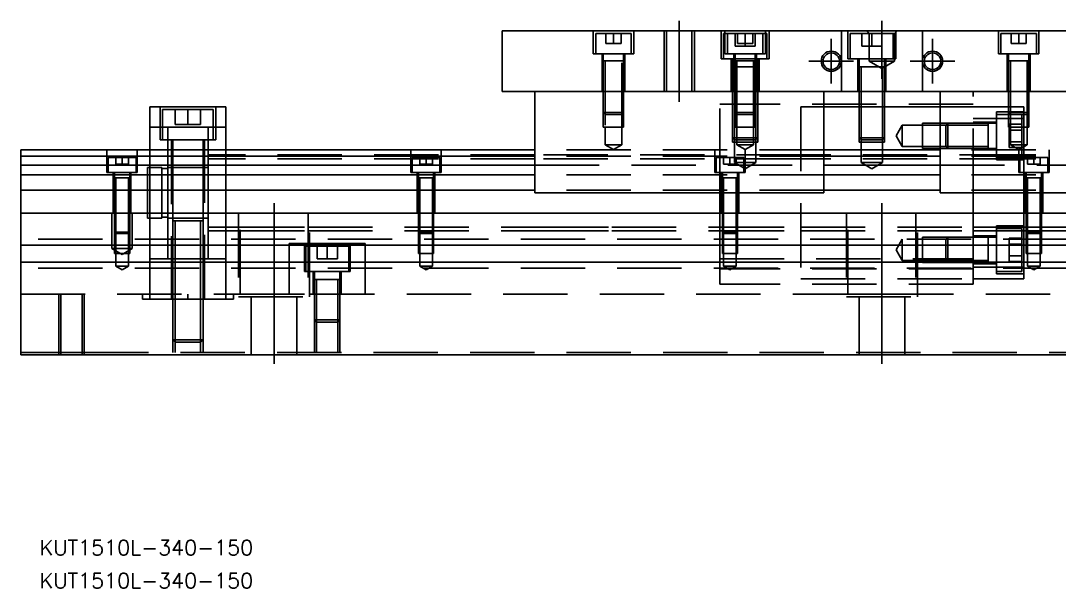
# Model space of a CAD drawing. Extents: x -14 to 549, y -279 to 102.
# Drawn here: x 0 to 205, y -279.3 to -167.3 of the extents above; entities that cross this region are included whole.
import ezdxf

# ---------------------------------------------------------------- set-up
doc = ezdxf.new("R2010")
doc.units = 0
doc.linetypes.add('CENTER', pattern=[50.8, 31.75, -6.35, 6.35, -6.35])
doc.linetypes.add('DASHED', pattern=[19.05, 12.7, -6.35])
doc.layers.get('0').update_dxf_attribs({"linetype": 'CONTINUOUS'})
doc.layers.add('CENTER', color=1, linetype='CENTER')
doc.styles.get("Standard").update_dxf_attribs({"font": 'txt.shx', "height": 3, "bigfont": 'bigfont.shx'})

# ---------------------------------------------------------------- blocks, each defined once
blk = doc.blocks.new('*U2')
at = {"color": 7, "linetype": 'CONTINUOUS'}
blk.add_text('KUT1510L-340-150', height=3, dxfattribs=at).set_placement((3.72, -279.34))
blk = doc.blocks.new('*U3')
at = {"color": 7, "linetype": 'CONTINUOUS'}
blk.add_text('KUT1510L-340-150', height=3, dxfattribs=at).set_placement((3.72, -272.83))

msp = doc.modelspace()

# ---------------------------------------------------------------- linework, layer by layer
at = {"color": 7, "linetype": 'CONTINUOUS'}
for p, q in [((95, -169.26), (245, -169.26)), ((95, -169.26), (95, -181.26)), ((141, -176.36), (140.499994, -176.36)), ((141.35, -176.36), (141, -176.36)), ((145, -176.36), (144.65, -176.36)), ((145.500006, -176.36), (145, -176.36)), ((95, -181.26), (245, -181.26)), ((101.5, -201.26), (101.5, -181.26)), ((158.5, -201.26), (158.5, -181.26)), ((181.5, -201.26), (181.5, -181.26)), ((25.5, -184.26), (25.5, -192.76)), ((25.5, -184.26), (40.5, -184.26)), ((40.5, -184.26), (40.5, -192.76)), ((191, -192.510006), (191, -192.11)), ((0, -192.76), (0, -194.012272)), ((101.5, -192.76), (0, -192.76)), ((0, -194.012272), (0, -195.78668)), ((101.5, -194.012272), (0, -194.012272)), ((181.5, -192.76), (158.5, -192.76)), ((181.5, -194.012272), (158.5, -194.012272)), ((0, -195.78668), (101.5, -195.78668)), ((0, -195.78668), (0, -197.683076)), ((158.5, -195.78668), (181.5, -195.78668)), ((101.5, -197.683076), (0, -197.683076)), ((0, -197.683076), (0, -200.737372)), ((181.5, -197.683076), (158.5, -197.683076)), ((0, -200.737372), (0, -205.26)), ((101.5, -200.737372), (0, -200.737372)), ((181.5, -200.737372), (158.5, -200.737372)), ((101.5, -201.26), (158.5, -201.26)), ((181.5, -201.26), (238.5, -201.26)), ((0, -205.26), (340, -205.26)), ((0, -211.56), (0, -205.26)), ((340, -211.56), (0, -211.56)), ((0, -214.96), (0, -211.56)), ((340, -214.96), (0, -214.96)), ((0, -233.26), (0, -214.96)), ((191, -214.96), (191, -214.61)), ((191, -215.010006), (191, -214.96)), ((0, -233.26), (340, -233.26))]:
    msp.add_line(p, q, dxfattribs=at)
at = {"color": 3, "linetype": 'DASHED'}
for p, q in [((113, -169.26), (113, -173.76)), ((120.5, -169.76), (113.5, -169.76)), ((113.5, -169.76), (113.5, -173.76)), ((115.5, -169.76), (115.5, -171.76)), ((117, -169.76), (117, -171.76)), ((118.5, -169.76), (118.5, -171.76)), ((120.5, -173.76), (120.5, -169.76)), ((121, -173.76), (121, -169.26)), ((127.000006, -169.26), (127.000006, -181.26)), ((127.5, -169.26), (127.5, -181.26)), ((132.5, -181.26), (132.5, -169.26)), ((132.999994, -181.26), (132.999994, -169.26)), ((138.25, -169.26), (138.25, -174.76)), ((139.5, -169.76), (138.75, -169.76)), ((138.75, -169.76), (138.75, -174.76)), ((139, -169.26), (139, -173.76)), ((146.5, -169.76), (139.5, -169.76)), ((139.5, -169.76), (139.5, -173.76)), ((141, -169.76), (141, -172.26)), ((141.5, -169.76), (141.5, -171.76)), ((143, -169.76), (143, -171.76)), ((144.5, -169.76), (144.5, -171.76)), ((145, -169.76), (145, -172.26)), ((147.25, -169.76), (146.5, -169.76)), ((146.5, -173.76), (146.5, -169.76)), ((147, -173.76), (147, -169.26)), ((147.25, -174.76), (147.25, -169.76)), ((147.75, -174.76), (147.75, -169.26)), ((162, -169.26), (162, -181.26)), ((163.25, -169.26), (163.25, -174.76)), ((172.25, -169.76), (163.75, -169.76)), ((163.75, -169.76), (163.75, -174.76)), ((166, -169.76), (166, -172.26)), ((167.5, -169.76), (167, -169.26)), ((167.5, -169.76), (167.5, -175.26)), ((167.5, -169.76), (172.5, -169.76)), ((168, -169.76), (168, -172.26)), ((170, -169.76), (170, -172.26)), ((172.25, -174.76), (172.25, -169.76)), ((172.5, -169.76), (173, -169.26)), ((172.5, -175.26), (172.5, -169.76)), ((172.75, -174.76), (172.75, -169.26)), ((178, -169.26), (178, -181.26)), ((193, -169.26), (193, -173.76)), ((200.5, -169.76), (193.5, -169.76)), ((193.5, -169.76), (193.5, -173.76)), ((195.5, -169.76), (195.5, -171.76)), ((197, -169.76), (197, -171.76)), ((198.5, -169.76), (198.5, -171.76)), ((200.5, -173.76), (200.5, -169.76)), ((201, -173.76), (201, -169.26)), ((115.5, -171.76), (117, -171.76)), ((117, -171.76), (118.5, -171.76)), ((141.5, -171.76), (143, -171.76)), ((143, -171.76), (144.5, -171.76)), ((143, -171.76), (143, -172.26)), ((195.5, -171.76), (197, -171.76)), ((197, -171.76), (198.5, -171.76)), ((113, -173.76), (121, -173.76)), ((114.75, -173.76), (114.75, -181.26)), ((115, -173.76), (115, -175.16)), ((119, -175.16), (119, -173.76)), ((119.25, -181.26), (119.25, -173.76)), ((139, -173.76), (147, -173.76)), ((140.75, -173.76), (140.75, -181.26)), ((141, -172.26), (143, -172.26)), ((141, -173.76), (141, -175.16)), ((143, -172.26), (145, -172.26)), ((145, -175.16), (145, -173.76)), ((145.25, -181.26), (145.25, -173.76)), ((166, -172.26), (168, -172.26)), ((168, -172.26), (170, -172.26)), ((193, -173.76), (201, -173.76)), ((194.75, -173.76), (194.75, -181.26)), ((195, -173.76), (195, -175.16)), ((199, -175.16), (199, -173.76)), ((199.25, -181.26), (199.25, -173.76)), ((115, -175.155), (115, -175.16)), ((115, -175.16), (115.216462, -175.16)), ((115.216708, -175.16), (115, -175.16)), ((115, -175.16), (115, -181.26)), ((115, -175.16), (115, -175.165)), ((118.783332, -175.16), (115.216708, -175.16)), ((115.35, -175.16), (115.35, -188.26)), ((118.65, -188.26), (118.65, -175.16)), ((119, -175.16), (118.783332, -175.16)), ((118.783538, -175.16), (119, -175.16)), ((119, -175.16), (119, -175.155)), ((119, -181.26), (119, -175.16)), ((119, -175.165), (119, -175.16)), ((138.25, -174.76), (147.75, -174.76)), ((140.25, -174.76), (140.25, -181.26)), ((140.5, -174.76), (140.5, -176.36)), ((141, -175.155), (141, -175.16)), ((141, -175.16), (141.216462, -175.16)), ((141.216708, -175.16), (141, -175.16)), ((141, -175.16), (141, -175.165)), ((141, -175.16), (141, -181.26)), ((144.783332, -175.16), (141.216708, -175.16)), ((141.35, -175.16), (141.35, -181.26)), ((144.65, -181.26), (144.65, -175.16)), ((145, -175.16), (144.783332, -175.16)), ((144.783538, -175.16), (145, -175.16)), ((145, -175.16), (145, -175.155)), ((145, -175.165), (145, -175.16)), ((145, -181.26), (145, -175.16)), ((145.5, -176.36), (145.5, -174.76)), ((145.75, -181.26), (145.75, -174.76)), ((163.25, -174.76), (172.75, -174.76)), ((165.25, -174.76), (165.25, -181.26)), ((165.5, -174.76), (165.5, -176.36)), ((172.5, -175.26), (167.5, -175.26)), ((167.5, -175.26), (170, -176.703376)), ((170, -176.703376), (172.5, -175.26)), ((170.5, -176.36), (170.5, -174.76)), ((170.75, -181.26), (170.75, -174.76)), ((195, -175.155), (195, -175.16)), ((195, -175.16), (195.216462, -175.16)), ((195.216708, -175.16), (195, -175.16)), ((195, -175.16), (195, -181.26)), ((195, -175.16), (195, -175.165)), ((198.783332, -175.16), (195.216708, -175.16)), ((195.35, -175.16), (195.35, -181.26)), ((198.65, -181.26), (198.65, -175.16)), ((199, -175.16), (198.783332, -175.16)), ((198.783538, -175.16), (199, -175.16)), ((199, -175.16), (199, -175.155)), ((199, -181.26), (199, -175.16)), ((199, -175.165), (199, -175.16)), ((140.5, -176.355), (140.5, -176.36)), ((140.757468, -176.36), (140.5, -176.36)), ((140.5, -176.36), (140.5, -181.26)), ((140.5, -176.36), (140.5, -176.365)), ((140.999654, -176.36), (140.757468, -176.36)), ((140.9, -176.36), (140.9, -181.26)), ((141.349616, -176.36), (140.999654, -176.36)), ((144.650424, -176.36), (141.349616, -176.36)), ((145.000386, -176.36), (144.650424, -176.36)), ((145.242552, -176.36), (145.000386, -176.36)), ((145.1, -181.26), (145.1, -176.36)), ((145.5, -176.36), (145.242552, -176.36)), ((145.5, -176.36), (145.5, -176.355)), ((145.5, -181.26), (145.5, -176.36)), ((145.5, -176.365), (145.5, -176.36)), ((165.5, -176.355), (165.5, -176.36)), ((165.757468, -176.36), (165.5, -176.36)), ((165.5, -176.36), (165.5, -181.26)), ((165.5, -176.36), (165.5, -176.365)), ((170.242552, -176.36), (165.757468, -176.36)), ((165.9, -176.36), (165.9, -181.26)), ((170.1, -181.26), (170.1, -176.36)), ((170.5, -176.36), (170.242552, -176.36)), ((170.5, -176.36), (170.5, -176.355)), ((170.5, -181.26), (170.5, -176.36)), ((170.5, -176.365), (170.5, -176.36)), ((115, -181.26), (115, -185.41)), ((115.000006, -181.26), (115.000006, -185.410006)), ((118.999994, -185.410006), (118.999994, -181.26)), ((119, -185.41), (119, -181.26)), ((138, -197.26), (138, -181.26)), ((140.5, -181.26), (140.5, -190.36)), ((140.500006, -181.26), (140.500002, -190.36)), ((140.9, -181.26), (140.9, -190.76)), ((141, -181.26), (141, -185.41)), ((141.000006, -181.26), (141.000002, -185.41)), ((141.35, -181.26), (141.35, -185.76)), ((144.65, -185.76), (144.65, -181.26)), ((144.999998, -185.41), (144.999994, -181.26)), ((145, -185.41), (145, -181.26)), ((145.1, -190.76), (145.1, -181.26)), ((145.499998, -190.36), (145.499994, -181.26)), ((145.5, -190.36), (145.5, -181.26)), ((165.5, -181.26), (165.5, -190.36)), ((165.500006, -181.26), (165.500002, -190.36)), ((165.9, -181.26), (165.9, -190.76)), ((170.1, -190.76), (170.1, -181.26)), ((170.499998, -190.36), (170.499994, -181.26)), ((170.5, -190.36), (170.5, -181.26)), ((188, -201.26), (188, -181.26)), ((195, -181.26), (195, -185.41)), ((195.000006, -181.26), (195.000002, -185.41)), ((195.35, -181.26), (195.35, -185.76)), ((198.65, -185.76), (198.65, -181.26)), ((198.999998, -185.41), (198.999994, -181.26)), ((199, -185.41), (199, -181.26)), ((27.5, -184.26), (27.5, -190.76)), ((38.5, -190.76), (38.5, -184.26)), ((188, -183.76), (138, -183.76)), ((154, -184.26), (154, -218.26)), ((158.5, -184.26), (154, -184.26)), ((165.5, -184.26), (158.5, -184.26)), ((165.9, -184.26), (165.5, -184.26)), ((170.1, -184.26), (165.9, -184.26)), ((170.5, -184.26), (170.1, -184.26)), ((181.5, -184.26), (170.5, -184.26)), ((188, -184.26), (181.5, -184.26)), ((195, -184.26), (188, -184.26)), ((195.35, -184.26), (195, -184.26)), ((198, -184.26), (195.35, -184.26)), ((198, -185.76), (198, -184.26)), ((38, -184.76), (28, -184.76)), ((28, -184.76), (28, -190.76)), ((30.5, -184.76), (30.5, -187.76)), ((33, -184.76), (33, -187.76)), ((35.5, -184.76), (35.5, -187.76)), ((38, -190.76), (38, -184.76)), ((115, -185.41), (119, -185.41)), ((115, -185.41), (115.35, -185.76)), ((115.000006, -185.410006), (115.000006, -188.26)), ((118.65, -185.76), (115.35, -185.76)), ((118.65, -185.76), (119, -185.41)), ((118.999994, -188.26), (118.999994, -185.410006)), ((141, -185.41), (145, -185.41)), ((141, -185.41), (141.35, -185.76)), ((141.000002, -185.41), (141.000006, -188.26)), ((144.65, -185.76), (141.35, -185.76)), ((141.35, -185.76), (141.35, -188.26)), ((144.65, -185.76), (145, -185.41)), ((144.65, -188.26), (144.65, -185.76)), ((144.999994, -188.26), (144.999998, -185.41)), ((192.6, -185.26), (192.6, -194.76)), ((198, -185.26), (192.6, -185.26)), ((195.000006, -185.76), (192.6, -185.76)), ((195, -185.41), (199, -185.41)), ((195, -185.41), (195.35, -185.76)), ((195.000002, -185.41), (195.000006, -188.26)), ((195.35, -185.76), (195.000006, -185.76)), ((198.65, -185.76), (195.35, -185.76)), ((195.35, -185.76), (195.35, -188.26)), ((197.6, -194.26), (197.6, -185.76)), ((198, -186.563062), (198, -185.76)), ((198.65, -185.76), (199, -185.41)), ((198.65, -188.26), (198.65, -185.76)), ((198.999994, -188.26), (198.999998, -185.41)), ((29, -188.26), (25.5, -188.26)), ((29, -190.76), (29, -188.26)), ((37, -188.26), (29, -188.26)), ((30.5, -187.76), (33, -187.76)), ((33, -187.76), (35.5, -187.76)), ((37, -190.76), (37, -188.26)), ((40.5, -188.26), (37, -188.26)), ((115.000006, -188.26), (118.999994, -188.26)), ((115.35, -188.26), (115.35, -191.76)), ((118.65, -191.76), (118.65, -188.26)), ((141.000006, -188.26), (144.999994, -188.26)), ((141.35, -188.26), (141.35, -191.76)), ((144.65, -191.76), (144.65, -188.26)), ((174, -187.91), (172.787564, -190.01)), ((174, -192.11), (174, -187.91)), ((178, -187.91), (174, -187.91)), ((178, -187.510006), (178, -192.509994)), ((181.5, -187.510006), (178, -187.510006)), ((182.6, -187.91), (178, -187.91)), ((182.999994, -187.510006), (181.5, -187.510006)), ((183, -187.51), (182.6, -187.91)), ((182.6, -192.11), (182.6, -187.91)), ((188, -187.91), (182.6, -187.91)), ((188, -187.510006), (182.999994, -187.510006)), ((183, -187.51), (183, -192.51)), ((188, -187.51), (183, -187.51)), ((195.000006, -186.563062), (188, -186.563062)), ((192.6, -187.26), (188, -187.26)), ((191.005, -187.51), (188, -187.51)), ((191, -187.91), (188, -187.91)), ((192.6, -187.51), (190.995, -187.51)), ((191, -187.51), (191, -187.767448)), ((191, -187.767468), (191, -187.51)), ((191, -187.51), (191, -187.767448)), ((191, -187.767468), (191, -187.51)), ((191, -189.859954), (191, -187.767468)), ((198, -186.563062), (195.000006, -186.563062)), ((195.000006, -188.26), (198.999994, -188.26)), ((195.1, -187.700598), (195.1, -188.8553)), ((197.6, -187.700598), (195.1, -187.700598)), ((195.35, -188.26), (195.35, -191.76)), ((198, -197.26), (198, -186.563062)), ((198.65, -191.76), (198.65, -188.26)), ((140.5, -190.36), (145.5, -190.36)), ((140.5, -190.36), (140.9, -190.76)), ((140.500002, -190.36), (140.500006, -191.26)), ((145.1, -190.76), (145.5, -190.36)), ((145.499994, -191.26), (145.499998, -190.36)), ((165.5, -190.36), (170.5, -190.36)), ((165.5, -190.36), (165.9, -190.76)), ((165.500002, -190.36), (165.500006, -191.26)), ((170.1, -190.76), (170.5, -190.36)), ((170.499994, -191.26), (170.499998, -190.36)), ((172.787564, -190.01), (174, -192.11)), ((191, -192.252552), (191, -189.859954)), ((195.1, -188.8553), (195.1, -191.1647)), ((197.6, -188.8553), (195.1, -188.8553)), ((27.5, -190.76), (38.5, -190.76)), ((29, -192.76), (29, -190.76)), ((29.75, -190.76), (29.75, -222.26)), ((30, -190.76), (30, -192.76)), ((36, -192.76), (36, -190.76)), ((36.25, -222.26), (36.25, -190.76)), ((37, -192.76), (37, -190.76)), ((118.65, -191.76), (115.35, -191.76)), ((115.35, -191.76), (117, -192.712628)), ((117, -192.712628), (118.65, -191.76)), ((140.500006, -191.26), (145.499994, -191.26)), ((145.1, -190.76), (140.9, -190.76)), ((140.9, -190.76), (140.9, -191.26)), ((140.9, -191.26), (140.9, -195.26)), ((144.65, -191.76), (141.35, -191.76)), ((141.35, -191.76), (143, -192.712628)), ((143, -192.712628), (144.65, -191.76)), ((145.1, -191.26), (145.1, -190.76)), ((145.1, -195.26), (145.1, -191.26)), ((165.500006, -191.26), (170.499994, -191.26)), ((170.1, -190.76), (165.9, -190.76)), ((165.9, -190.76), (165.9, -191.26)), ((165.9, -191.26), (165.9, -195.26)), ((170.1, -191.26), (170.1, -190.76)), ((170.1, -195.26), (170.1, -191.26)), ((174, -192.11), (178, -192.11)), ((178, -192.11), (182.6, -192.11)), ((178, -192.509994), (183, -192.509994)), ((182.6, -192.11), (183, -192.51)), ((182.6, -192.11), (188, -192.11)), ((183, -192.509994), (188, -192.509994)), ((183, -192.51), (188, -192.509998)), ((188, -192.11), (191, -192.11)), ((188, -192.509998), (191.005, -192.51)), ((190.995, -192.51), (192.6, -192.51)), ((191, -192.51), (191, -192.252552)), ((197.6, -191.1647), (195.1, -191.1647)), ((195.1, -191.1647), (195.1, -192.319402)), ((197.6, -192.319402), (195.1, -192.319402)), ((198.65, -191.76), (195.35, -191.76)), ((195.35, -191.76), (197, -192.712628)), ((197, -192.712628), (198.65, -191.76)), ((17, -192.76), (17, -197.26)), ((22.75, -194.26), (17.25, -194.26)), ((17.25, -194.26), (17.25, -197.26)), ((18.75, -194.26), (18.75, -195.56)), ((20, -194.26), (20, -195.56)), ((21.25, -194.26), (21.25, -195.56)), ((22.75, -197.26), (22.75, -194.26)), ((23, -197.26), (23, -192.76)), ((25.5, -192.76), (25.5, -205.26)), ((29, -201.26), (29, -192.76)), ((30, -192.76), (30, -205.26)), ((36, -205.26), (36, -192.76)), ((37, -201.26), (37, -192.76)), ((40.5, -193.76), (37, -193.76)), ((40.5, -194.51), (37, -194.51)), ((40.5, -192.76), (40.5, -205.26)), ((101.5, -193.76), (40.5, -193.76)), ((101.5, -194.51), (40.5, -194.51)), ((77, -192.76), (77, -197.26)), ((82.75, -194.26), (77.25, -194.26)), ((77.25, -194.26), (77.25, -197.26)), ((78.75, -194.26), (78.75, -195.56)), ((80, -194.26), (80, -195.56)), ((81.25, -194.26), (81.25, -195.56)), ((82.75, -197.26), (82.75, -194.26)), ((83, -197.26), (83, -192.76)), ((158.5, -192.76), (101.5, -192.76)), ((154, -193.76), (101.5, -193.76)), ((158.5, -194.012272), (101.5, -194.012272)), ((154, -194.51), (101.5, -194.51)), ((137, -192.76), (137, -197.26)), ((142.75, -194.26), (137.25, -194.26)), ((137.25, -194.26), (137.25, -197.26)), ((138.75, -194.26), (138.75, -195.56)), ((140, -194.26), (140, -195.56)), ((141.25, -194.26), (141.25, -195.56)), ((142.75, -197.26), (142.75, -194.26)), ((143, -197.26), (143, -192.76)), ((198, -193.76), (154, -193.76)), ((198, -194.51), (154, -194.51)), ((238.5, -192.76), (181.5, -192.76)), ((238.5, -194.012272), (181.5, -194.012272)), ((192.6, -194.26), (197.6, -194.26)), ((197, -192.76), (197, -197.26)), ((202.75, -194.26), (197.25, -194.26)), ((197.25, -194.26), (197.25, -197.26)), ((238.5, -193.76), (198, -193.76)), ((238.5, -194.51), (198, -194.51)), ((198.75, -194.26), (198.75, -195.56)), ((200, -194.26), (200, -195.56)), ((201.25, -194.26), (201.25, -195.56)), ((202.75, -197.26), (202.75, -194.26)), ((203, -197.26), (203, -192.76)), ((18.75, -195.56), (20, -195.56)), ((20, -195.56), (21.25, -195.56)), ((25, -201.26), (25, -196.26)), ((25.5, -196.26), (25, -196.26)), ((27.85, -196.26), (25.5, -196.26)), ((27.85, -201.26), (27.85, -196.26)), ((29, -196.46), (27.85, -196.46)), ((30, -196.26), (29, -196.26)), ((36, -196.26), (30, -196.26)), ((37, -196.26), (36, -196.26)), ((78.75, -195.56), (80, -195.56)), ((80, -195.56), (81.25, -195.56)), ((101.5, -195.78668), (158.5, -195.78668)), ((138.75, -195.56), (140, -195.56)), ((140, -195.56), (141.25, -195.56)), ((145.1, -195.26), (140.9, -195.26)), ((140.9, -195.26), (143, -196.472436)), ((143, -196.472436), (145.1, -195.26)), ((170.1, -195.26), (165.9, -195.26)), ((165.9, -195.26), (168, -196.472436)), ((168, -196.472436), (170.1, -195.26)), ((181.5, -195.78668), (238.5, -195.78668)), ((192.6, -194.76), (198, -194.76)), ((198.75, -195.56), (200, -195.56)), ((200, -195.56), (201.25, -195.56)), ((17, -197.26), (23, -197.26)), ((18.25, -197.26), (18.25, -205.26)), ((19.998804, -198.26), (18.499994, -198.26)), ((21.500006, -198.26), (18.499994, -198.26)), ((18.5, -197.26), (18.5, -198.26)), ((18.5, -198.255), (18.5, -198.26)), ((18.624678, -198.26), (18.5, -198.26)), ((18.5, -198.26), (18.5, -198.265)), ((18.5, -198.26), (18.5, -205.26)), ((19.998804, -198.26), (18.624678, -198.26)), ((18.75, -198.26), (18.75, -205.26)), ((21.500006, -198.26), (19.998804, -198.26)), ((21.37533, -198.26), (19.998804, -198.26)), ((21.25, -205.26), (21.25, -198.26)), ((21.5, -198.26), (21.37533, -198.26)), ((21.5, -198.26), (21.5, -197.26)), ((21.5, -198.26), (21.5, -198.255)), ((21.5, -198.265), (21.5, -198.26)), ((21.5, -205.26), (21.5, -198.26)), ((21.75, -205.26), (21.75, -197.26)), ((77, -197.26), (83, -197.26)), ((78.25, -197.26), (78.25, -205.26)), ((79.998804, -198.26), (78.499994, -198.26)), ((81.500006, -198.26), (78.499994, -198.26)), ((78.5, -197.26), (78.5, -198.26)), ((78.5, -198.255), (78.5, -198.26)), ((78.624678, -198.26), (78.5, -198.26)), ((78.5, -198.26), (78.5, -198.265)), ((78.5, -198.26), (78.5, -205.26)), ((79.998804, -198.26), (78.624678, -198.26)), ((78.75, -198.26), (78.75, -205.26)), ((81.500006, -198.26), (79.998804, -198.26)), ((81.37533, -198.26), (79.998804, -198.26)), ((81.25, -205.26), (81.25, -198.26)), ((81.5, -198.26), (81.37533, -198.26)), ((81.5, -198.26), (81.5, -197.26)), ((81.5, -198.26), (81.5, -198.255)), ((81.5, -198.265), (81.5, -198.26)), ((81.5, -205.26), (81.5, -198.26)), ((81.75, -205.26), (81.75, -197.26)), ((158.5, -197.683076), (101.5, -197.683076)), ((137, -197.26), (143, -197.26)), ((138, -201.26), (138, -197.26)), ((138.25, -197.26), (138.25, -205.26)), ((139.998804, -198.26), (138.499994, -198.26)), ((141.500006, -198.26), (138.499994, -198.26)), ((138.5, -197.26), (138.5, -198.26)), ((138.5, -198.255), (138.5, -198.26)), ((138.624678, -198.26), (138.5, -198.26)), ((138.5, -198.26), (138.5, -198.265)), ((138.5, -198.26), (138.5, -205.26)), ((139.998804, -198.26), (138.624678, -198.26)), ((138.75, -198.26), (138.75, -205.26)), ((141.500006, -198.26), (139.998804, -198.26)), ((141.37533, -198.26), (139.998804, -198.26)), ((141.25, -205.26), (141.25, -198.26)), ((141.5, -198.26), (141.37533, -198.26)), ((141.5, -198.26), (141.5, -197.26)), ((141.5, -198.26), (141.5, -198.255)), ((141.5, -198.265), (141.5, -198.26)), ((141.5, -205.26), (141.5, -198.26)), ((141.75, -205.26), (141.75, -197.26)), ((238.5, -197.683076), (181.5, -197.683076)), ((197, -197.26), (203, -197.26)), ((198, -201.26), (198, -197.26)), ((198.25, -197.26), (198.25, -205.26)), ((199.998804, -198.26), (198.499994, -198.26)), ((201.500006, -198.26), (198.499994, -198.26)), ((198.5, -197.26), (198.5, -198.26)), ((198.5, -198.255), (198.5, -198.26)), ((198.624678, -198.26), (198.5, -198.26)), ((198.5, -198.26), (198.5, -198.265)), ((198.5, -198.26), (198.5, -205.26)), ((199.998804, -198.26), (198.624678, -198.26)), ((198.75, -198.26), (198.75, -205.26)), ((201.500006, -198.26), (199.998804, -198.26)), ((201.37533, -198.26), (199.998804, -198.26)), ((201.25, -205.26), (201.25, -198.26)), ((201.5, -198.26), (201.37533, -198.26)), ((201.5, -198.26), (201.5, -197.26)), ((201.5, -198.26), (201.5, -198.255)), ((201.5, -198.265), (201.5, -198.26)), ((201.5, -205.26), (201.5, -198.26)), ((201.75, -205.26), (201.75, -197.26)), ((158.5, -200.737372), (101.5, -200.737372)), ((238.5, -200.737372), (181.5, -200.737372)), ((25, -205.26), (25, -201.26)), ((27.85, -205.26), (27.85, -201.26)), ((29, -205.26), (29, -201.26)), ((37, -205.26), (37, -201.26)), ((138, -205.26), (138, -201.26)), ((188, -205.26), (188, -201.26)), ((198, -205.26), (198, -201.26)), ((18, -205.26), (18, -212.26)), ((18.5, -205.26), (18.5, -209.01)), ((18.500006, -205.26), (18.500002, -209.01)), ((18.75, -205.26), (18.75, -209.26)), ((21.25, -209.26), (21.25, -205.26)), ((21.499998, -209.01), (21.499994, -205.26)), ((21.5, -209.01), (21.5, -205.26)), ((22, -212.26), (22, -205.26)), ((25, -206.26), (25, -205.26)), ((25, -206.26), (25.5, -206.26)), ((25.5, -205.26), (25.5, -211.56)), ((25.5, -206.26), (27.85, -206.26)), ((27.85, -206.26), (27.85, -205.26)), ((27.85, -206.06), (29, -206.06)), ((29, -211.56), (29, -205.26)), ((29, -206.26), (30, -206.26)), ((30, -205.26), (30, -206.76)), ((30, -206.26), (36, -206.26)), ((30, -206.755), (30, -206.76)), ((30.349602, -206.76), (30, -206.76)), ((30, -206.76), (30, -211.56)), ((30, -206.76), (30, -206.765)), ((35.65035, -206.76), (30.349602, -206.76)), ((30.5, -206.76), (30.5, -211.56)), ((35.5, -211.56), (35.5, -206.76)), ((36, -206.76), (35.65035, -206.76)), ((36, -206.76), (36, -205.26)), ((36, -206.26), (37, -206.26)), ((36, -206.76), (36, -206.755)), ((36, -211.56), (36, -206.76)), ((36, -206.765), (36, -206.76)), ((37, -211.56), (37, -205.26)), ((40.5, -205.26), (40.5, -211.56)), ((43, -205.26), (43, -221.76)), ((43.291796, -221.26), (43.291796, -205.26)), ((56.708204, -205.26), (56.708204, -221.26)), ((57, -221.76), (57, -205.26)), ((78.5, -205.26), (78.5, -209.01)), ((78.500006, -205.26), (78.500002, -209.01)), ((78.75, -205.26), (78.75, -209.26)), ((81.25, -209.26), (81.25, -205.26)), ((81.499998, -209.01), (81.499994, -205.26)), ((81.5, -209.01), (81.5, -205.26)), ((138, -211.56), (138, -205.26)), ((138.5, -205.26), (138.5, -209.01)), ((138.500006, -205.26), (138.500002, -209.01)), ((138.75, -205.26), (138.75, -209.26)), ((141.25, -209.26), (141.25, -205.26)), ((141.499998, -209.01), (141.499994, -205.26)), ((141.5, -209.01), (141.5, -205.26)), ((163, -205.26), (163, -221.76)), ((163.291796, -221.26), (163.291796, -205.26)), ((176.708204, -205.26), (176.708204, -221.26)), ((177, -221.76), (177, -205.26)), ((188, -211.56), (188, -205.26)), ((198, -211.56), (198, -205.26)), ((198.5, -205.26), (198.5, -209.01)), ((198.500006, -205.26), (198.500002, -209.01)), ((198.75, -205.26), (198.75, -209.26)), ((201.25, -209.26), (201.25, -205.26)), ((201.499998, -209.01), (201.499994, -205.26)), ((201.5, -209.01), (201.5, -205.26)), ((18.5, -209.01), (21.5, -209.01)), ((18.5, -209.01), (18.75, -209.26)), ((18.500002, -209.01), (18.500006, -211.56)), ((21.25, -209.26), (21.5, -209.01)), ((21.499994, -211.56), (21.499998, -209.01)), ((37, -208.01), (40.5, -208.01)), ((37, -208.76), (40.5, -208.76)), ((40.5, -208.01), (43.291796, -208.01)), ((40.5, -208.76), (43.291796, -208.76)), ((43.291796, -208.01), (56.708204, -208.01)), ((43.291796, -208.76), (56.708204, -208.76)), ((56.708204, -208.01), (103.291796, -208.01)), ((56.708204, -208.76), (103.291796, -208.76)), ((78.5, -209.01), (81.5, -209.01)), ((78.5, -209.01), (78.75, -209.26)), ((78.500002, -209.01), (78.500006, -211.56)), ((81.25, -209.26), (81.5, -209.01)), ((81.499994, -211.56), (81.499998, -209.01)), ((103.291796, -208.01), (116.708204, -208.01)), ((103.291796, -208.76), (116.708204, -208.76)), ((116.708204, -208.01), (138, -208.01)), ((116.708204, -208.76), (138, -208.76)), ((138, -208.01), (154, -208.01)), ((138, -208.76), (154, -208.76)), ((138.5, -209.01), (141.5, -209.01)), ((138.5, -209.01), (138.75, -209.26)), ((138.500002, -209.01), (138.500006, -211.56)), ((141.25, -209.26), (141.5, -209.01)), ((141.499994, -211.56), (141.499998, -209.01)), ((154, -208.01), (188, -208.01)), ((154, -208.759994), (188, -208.759994)), ((154, -208.76), (188, -208.76)), ((188, -208.01), (198, -208.01)), ((188, -208.759994), (192.6, -208.759994)), ((188, -208.76), (192.6, -208.76)), ((192.6, -207.76), (192.6, -217.26)), ((198, -207.76), (192.6, -207.76)), ((197.6, -208.26), (192.6, -208.26)), ((192.6, -208.759994), (197.6, -208.759994)), ((192.6, -208.76), (197.6, -208.76)), ((197.6, -211.56), (197.6, -208.26)), ((197.6, -208.759994), (198, -208.759994)), ((197.6, -208.76), (198, -208.76)), ((198, -208.01), (198.5, -208.01)), ((198, -208.76), (198.5, -208.76)), ((198.5, -208.01), (198.75, -208.01)), ((198.5, -208.76), (198.75, -208.76)), ((198.5, -209.01), (201.5, -209.01)), ((198.5, -209.01), (198.75, -209.26)), ((198.500002, -209.01), (198.500006, -211.56)), ((198.75, -208.01), (201.25, -208.01)), ((198.75, -208.76), (201.25, -208.76)), ((201.25, -208.01), (201.5, -208.01)), ((201.25, -208.76), (201.5, -208.76)), ((201.25, -209.26), (201.5, -209.01)), ((201.499994, -211.56), (201.499998, -209.01)), ((201.5, -208.01), (283.291796, -208.01)), ((201.5, -208.76), (283.291796, -208.76)), ((340, -210.41), (0, -210.41)), ((21.25, -209.26), (18.75, -209.26)), ((18.75, -209.26), (18.75, -213.26)), ((21.25, -213.26), (21.25, -209.26)), ((81.25, -209.26), (78.75, -209.26)), ((78.75, -209.26), (78.75, -213.26)), ((81.25, -213.26), (81.25, -209.26)), ((141.25, -209.26), (138.75, -209.26)), ((138.75, -209.26), (138.75, -213.26)), ((141.25, -213.26), (141.25, -209.26)), ((174, -210.41), (172.787564, -212.51)), ((174, -214.61), (174, -210.41)), ((178, -210.010006), (178, -215.009994)), ((183, -210.010006), (178, -210.010006)), ((183, -210.01), (182.6, -210.41)), ((182.6, -214.61), (182.6, -210.41)), ((183, -210.01), (183, -215.01)), ((188, -210.01), (183, -210.01)), ((188, -210.010006), (183, -210.010006)), ((192.6, -209.76), (188, -209.76)), ((191.005, -210.01), (188, -210.01)), ((192.6, -210.01), (190.995, -210.01)), ((191, -210.01), (191, -210.267448)), ((191, -210.267468), (191, -210.01)), ((191, -210.01), (191, -210.267448)), ((191, -210.267468), (191, -210.01)), ((191, -211.55994), (191, -210.267468)), ((195.1, -210.200598), (195.1, -211.3553)), ((197.6, -210.200598), (195.1, -210.200598)), ((201.25, -209.26), (198.75, -209.26)), ((198.75, -209.26), (198.75, -213.26)), ((201.25, -213.26), (201.25, -209.26)), ((22, -212.26), (18, -212.26)), ((18, -212.26), (20, -213.4147)), ((18.500006, -211.56), (18.500006, -213.26)), ((20, -213.4147), (22, -212.26)), ((21.499994, -213.26), (21.499994, -211.56)), ((25.5, -211.56), (25.5, -214.96)), ((29, -214.26), (29, -211.56)), ((30, -211.56), (30, -214.96)), ((30.5, -211.56), (30.5, -214.96)), ((35.5, -214.96), (35.5, -211.56)), ((36, -214.96), (36, -211.56)), ((37, -214.26), (37, -211.56)), ((40.5, -211.56), (40.5, -214.96)), ((53, -211.26), (56.708204, -211.26)), ((53, -211.26), (53, -211.56)), ((53, -211.56), (53, -214.96)), ((56, -211.26), (56, -216.76)), ((56.708204, -211.76), (56.25, -211.76)), ((56.25, -211.76), (56.25, -214.96)), ((56.708204, -211.26), (68, -211.26)), ((64.75, -211.76), (56.708204, -211.76)), ((58.5, -211.76), (58.5, -214.26)), ((60.5, -211.76), (60.5, -214.26)), ((62.5, -211.76), (62.5, -214.26)), ((64.75, -214.96), (64.75, -211.76)), ((65, -216.76), (65, -211.26)), ((68, -211.26), (68, -211.56)), ((68, -211.56), (68, -214.96)), ((78.500006, -211.56), (78.500006, -213.26)), ((81.499994, -213.26), (81.499994, -211.56)), ((138, -214.26), (138, -211.56)), ((138.500006, -211.56), (138.500006, -213.26)), ((141.499994, -213.26), (141.499994, -211.56)), ((172.787564, -212.51), (174, -214.61)), ((188, -214.26), (188, -211.56)), ((191, -212.359954), (191, -211.55994)), ((191, -214.752552), (191, -212.359954)), ((197.6, -211.3553), (195.1, -211.3553)), ((195.1, -211.3553), (195.1, -213.6647)), ((197.6, -214.96), (197.6, -211.56)), ((198, -214.96), (198, -211.56)), ((198.500006, -211.56), (198.500006, -213.26)), ((201.499994, -213.26), (201.499994, -211.56)), ((18.500006, -213.26), (21.499994, -213.26)), ((18.75, -213.26), (18.75, -215.76)), ((21.25, -215.76), (21.25, -213.26)), ((25.5, -214.26), (29, -214.26)), ((25.5, -214.96), (25.5, -222.26)), ((29, -214.26), (30, -214.26)), ((30, -214.26), (30.5, -214.26)), ((30, -214.96), (30, -222.26)), ((30.5, -214.26), (35.5, -214.26)), ((30.5, -214.96), (30.5, -222.26)), ((35.5, -214.26), (36, -214.26)), ((35.5, -222.26), (35.5, -214.96)), ((36, -214.26), (37, -214.26)), ((36, -222.26), (36, -214.96)), ((37, -214.26), (40.5, -214.26)), ((40.5, -214.96), (40.5, -222.26)), ((53, -214.96), (53, -221.26)), ((56.25, -214.96), (56.25, -216.76)), ((58.5, -214.26), (60.5, -214.26)), ((60.5, -214.26), (62.5, -214.26)), ((64.75, -216.76), (64.75, -214.96)), ((68, -214.96), (68, -221.26)), ((78.500006, -213.26), (81.499994, -213.26)), ((78.75, -213.26), (78.75, -215.76)), ((81.25, -215.76), (81.25, -213.26)), ((138, -214.26), (188, -214.26)), ((138, -214.96), (138, -214.26)), ((138, -219.26), (138, -214.96)), ((138.500006, -213.26), (141.499994, -213.26)), ((138.75, -213.26), (138.75, -215.76)), ((141.25, -215.76), (141.25, -213.26)), ((174, -214.61), (178, -214.61)), ((178, -214.61), (182.6, -214.61)), ((178, -215.009994), (183, -215.009994)), ((182.6, -214.61), (188, -214.61)), ((182.6, -214.61), (183, -215.01)), ((183, -215.009994), (188, -215.009994)), ((183, -215.01), (188, -215.009998)), ((188, -214.26), (188, -214.96)), ((188, -214.61), (191, -214.61)), ((188, -214.96), (188, -219.26)), ((188, -215.009998), (191.005, -215.01)), ((190.995, -215.01), (192.6, -215.01)), ((191, -214.96059), (191, -214.752552)), ((191, -215.01), (191, -214.96059)), ((195.1, -213.6647), (195.1, -214.819402)), ((197.6, -213.6647), (195.1, -213.6647)), ((197.6, -214.819402), (195.1, -214.819402)), ((197.6, -216.76), (197.6, -214.96)), ((198, -215.956938), (198, -214.96)), ((198.500006, -213.26), (201.499994, -213.26)), ((198.75, -213.26), (198.75, -215.76)), ((201.25, -215.76), (201.25, -213.26)), ((340, -216.11), (0, -216.11)), ((21.25, -215.76), (18.75, -215.76)), ((18.75, -215.76), (20, -216.481688)), ((20, -216.481688), (21.25, -215.76)), ((56, -216.76), (65, -216.76)), ((57.75, -216.76), (57.75, -221.26)), ((58, -216.76), (58, -218.365)), ((63, -218.365), (63, -216.76)), ((63.25, -221.26), (63.25, -216.76)), ((81.25, -215.76), (78.75, -215.76)), ((78.75, -215.76), (80, -216.481688)), ((80, -216.481688), (81.25, -215.76)), ((188, -216.268332), (138, -216.268332)), ((141.25, -215.76), (138.75, -215.76)), ((138.75, -215.76), (140, -216.481688)), ((140, -216.481688), (141.25, -215.76)), ((188, -215.26), (192.6, -215.26)), ((198, -215.956938), (188, -215.956938)), ((192.6, -216.76), (197.6, -216.76)), ((192.6, -217.26), (198, -217.26)), ((198, -218.26), (198, -215.956938)), ((201.25, -215.76), (198.75, -215.76)), ((198.75, -215.76), (200, -216.481688)), ((200, -216.481688), (201.25, -215.76)), ((58, -218.355), (58, -221.26)), ((58, -218.36), (58.257448, -218.36)), ((58.257468, -218.36), (58, -218.36)), ((62.742552, -218.36), (58.257468, -218.36)), ((58.4, -218.36), (58.4, -221.26)), ((62.6, -221.26), (62.6, -218.36)), ((63, -218.36), (62.742552, -218.36)), ((62.742602, -218.36), (63, -218.36)), ((63, -221.26), (63, -218.355)), ((188, -219.26), (138, -219.26)), ((154, -218.26), (188, -218.26)), ((198, -218.26), (188, -218.26)), ((0, -221.26), (283.291796, -221.26)), ((7.500006, -221.26), (7.500006, -232.76)), ((7.9, -221.26), (7.9, -232.76)), ((12.1, -232.76), (12.1, -221.26)), ((12.499994, -232.76), (12.499994, -221.26)), ((24, -221.26), (24, -222.26)), ((33, -221.26), (33, -222.26)), ((33, -222.26), (33, -221.26)), ((42, -222.26), (42, -221.26)), ((43.291796, -221.26), (56.708204, -221.26)), ((58, -221.26), (58, -226.36)), ((58.000006, -221.26), (58.000006, -226.360006)), ((58.4, -221.26), (58.4, -226.76)), ((62.6, -226.76), (62.6, -221.26)), ((62.999994, -226.360006), (62.999994, -221.26)), ((63, -226.36), (63, -221.26)), ((163.291796, -221.26), (176.708204, -221.26)), ((24, -222.26), (33, -222.26)), ((30, -222.26), (30, -230.26)), ((30.000006, -222.26), (30.000006, -230.260006)), ((30.5, -222.26), (30.5, -230.76)), ((33, -222.26), (42, -222.26)), ((35.5, -230.76), (35.5, -222.26)), ((35.999994, -230.260006), (35.999994, -222.26)), ((36, -230.26), (36, -222.26)), ((43, -221.76), (57, -221.76)), ((45.5, -221.76), (45.5, -233.26)), ((54.5, -233.26), (54.5, -221.76)), ((163, -221.76), (177, -221.76)), ((165.5, -221.76), (165.5, -233.26)), ((174.5, -233.26), (174.5, -221.76)), ((58, -226.36), (63, -226.36)), ((58, -226.36), (58.4, -226.76)), ((58.000006, -226.360006), (58.000006, -232.76)), ((62.6, -226.76), (58.4, -226.76)), ((58.4, -226.76), (58.4, -232.76)), ((62.6, -226.76), (63, -226.36)), ((62.6, -232.76), (62.6, -226.76)), ((62.999994, -232.76), (62.999994, -226.360006)), ((30, -230.26), (36, -230.26)), ((30, -230.26), (30.5, -230.76)), ((30.000006, -230.260006), (30.000006, -232.76)), ((35.5, -230.76), (30.5, -230.76)), ((30.5, -230.76), (30.5, -232.76)), ((35.5, -230.76), (36, -230.26)), ((35.5, -232.76), (35.5, -230.76)), ((35.999994, -232.76), (35.999994, -230.260006)), ((0, -232.76), (7.500006, -232.76)), ((7.9, -232.76), (7.500006, -232.76)), ((7.500006, -233.26), (7.500006, -232.76)), ((7.500006, -232.76), (7.9, -232.76)), ((7.9, -232.76), (12.1, -232.76)), ((7.9, -232.76), (7.9, -233.26)), ((12.499994, -232.76), (12.1, -232.76)), ((12.1, -233.26), (12.1, -232.76)), ((12.1, -232.76), (12.499994, -232.76)), ((12.499994, -232.76), (12.499994, -233.26)), ((12.499994, -232.76), (340, -232.76))]:
    msp.add_line(p, q, dxfattribs=at)
at = {"color": 3, "linetype": 'CONTINUOUS'}
for centre in [(160, -175.26), (180, -175.26)]:
    msp.add_circle(centre, 2, dxfattribs=at)
at = {"color": 7, "linetype": 'CONTINUOUS'}
for centre in [(160, -175.26), (180, -175.26)]:
    msp.add_circle(centre, 1.65, dxfattribs=at)
at = {"layer": 'CENTER', "color": 1, "linetype": 'CENTER'}
for p, q in [((130, -167.26), (130, -183.26)), ((170, -167.26), (170, -178.703376)), ((160, -179.66), (160, -170.86)), ((180, -179.66), (180, -170.86)), ((155.6, -175.26), (164.4, -175.26)), ((175.6, -175.26), (184.4, -175.26)), ((50, -203.26), (50, -235.26)), ((170, -203.26), (170, -235.26))]:
    msp.add_line(p, q, dxfattribs=at)

# ---------------------------------------------------------------- block references
at = {"color": 7, "linetype": 'CONTINUOUS'}
for name in ['*U3', '*U2']:
    msp.add_blockref(name, (0, 0), dxfattribs=at)

doc.saveas('drawing.dxf')
